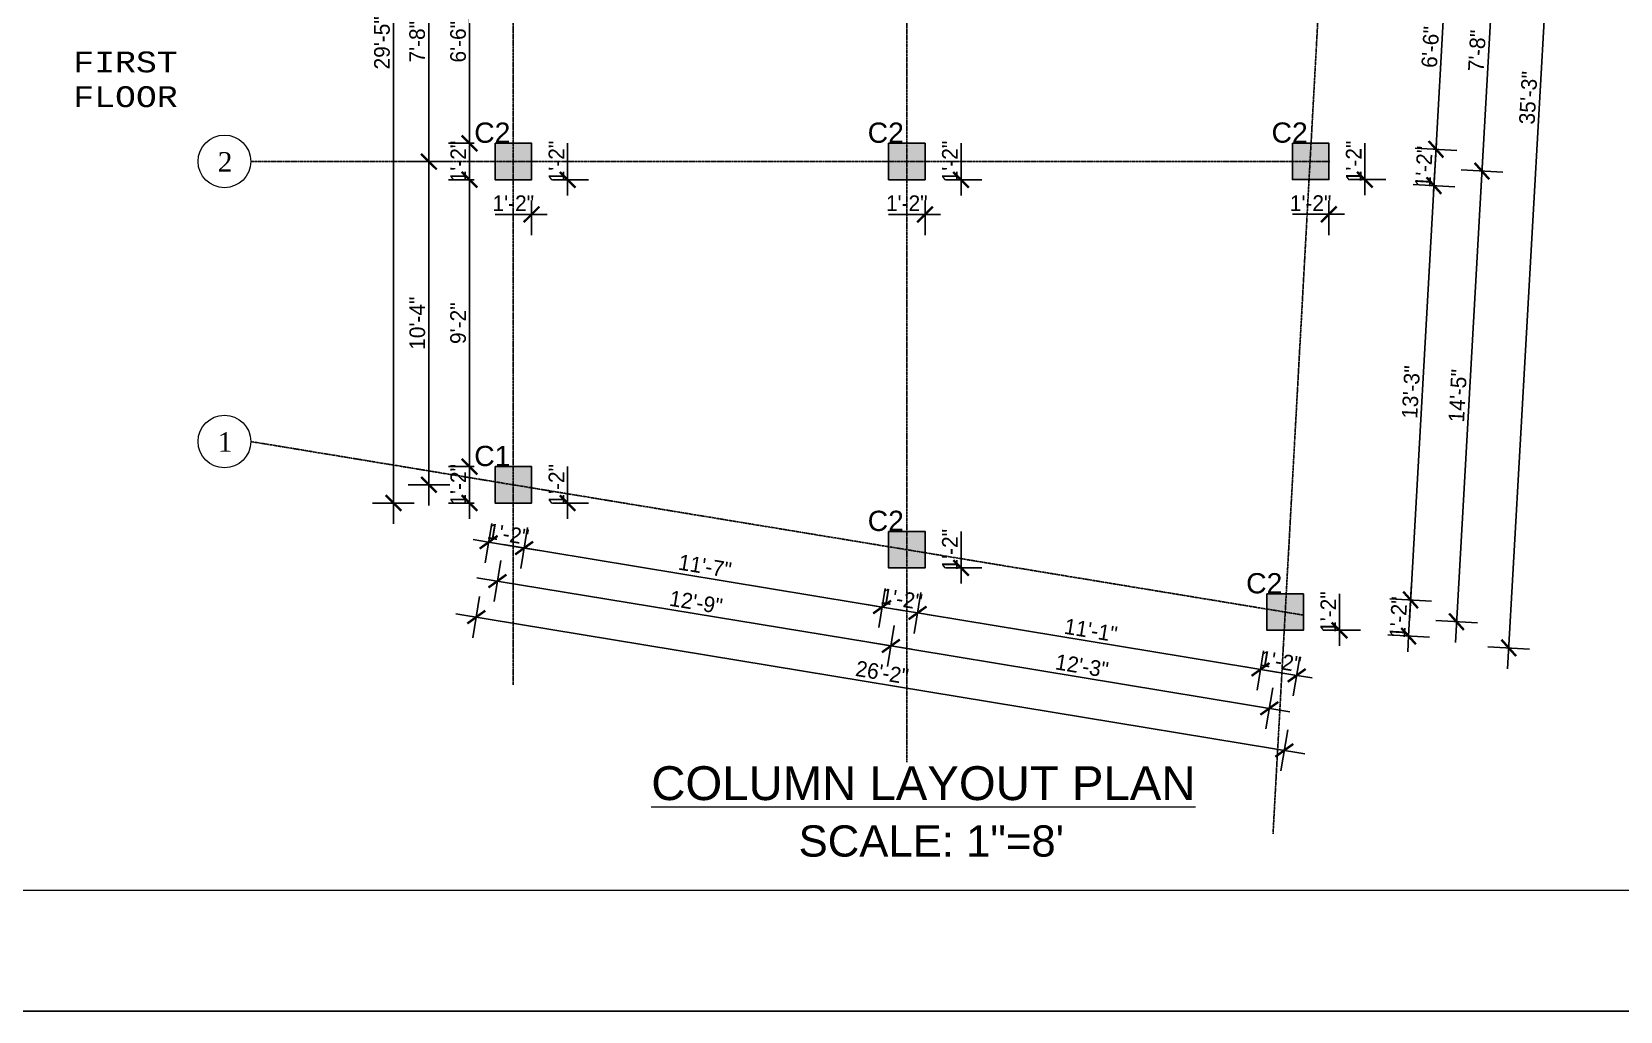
# Model space of a CAD drawing. Header units: inches. Extents: x -412 to 2766, y -9590 to -2111.
# Drawn here: x 469 to 1079, y -6958 to -6582 of the extents above; entities that cross this region are included whole.
import ezdxf

# ---------------------------------------------------------------- set-up
doc = ezdxf.new("R2010")
doc.units = ezdxf.units.IN
doc.header["$LTSCALE"] = 0.5
doc.header["$MEASUREMENT"] = 0
doc.header["$PDMODE"] = 66
doc.linetypes.add('PHANTOM2', pattern=[1.25, 0.625, -0.125, 0.125, -0.125, 0.125, -0.125])
for name, color, linetype, lineweight in [('15 TEXT', 7, 'Continuous', 15), ('COLUMN', 8, 'Continuous', 50), ('DOOR & WIN', 1, 'Continuous', 25), ('ELE1', 3, 'Continuous', 9), ('Profile ele', 4, 'Continuous', 25), ('TEXT', 220, 'Continuous', 9), ('window', 6, 'Continuous', 13)]:
    doc.layers.add(name, color=color, linetype=linetype, lineweight=lineweight)
doc.layers.add('OUTLINE', color=116, linetype='Continuous')
doc.styles.add('ARCHITECTURE', font='stylu.ttf')
doc.styles.add('arial', font='arial.ttf')
doc.styles.add('CUNEW', font='cour.ttf')
doc.styles.get("Standard").update_dxf_attribs({"font": 'arial.ttf'})
doc.dimstyles.new('8 SCALE', dxfattribs={"dimscale": 0, "dimtxt": 6, "dimasz": 6, "dimexe": 8, "dimexo": 8, "dimgap": 1.25, "dimtad": 1, "dimdec": 0, "dimzin": 3, "dimdsep": 46, "dimlunit": 4, "dimtxsty": 'ARCHITECTURE', "dimblk": 'ARCHTICK', "dimcen": 8, "dimdle": 8, "dimclrd": 5, "dimclre": 5, "dimclrt": 7, "dimadec": 0, "dimazin": 0, "dimtfac": 0.75, "dimtdec": 0, "dimtix": 1, "dimtmove": 2, "dimatfit": 3, "dimldrblk": 'ARCHTICK', "dimfxl": 8, "dimfxlon": 1, "dimtolj": 1, "dimtzin": 0, "dimlwd": -1, "dimlwe": -1, "dimarcsym": 0})

# ---------------------------------------------------------------- blocks, each defined once
blk = doc.blocks.new('52')
at = {"layer": '15 TEXT', "insert": (-16228.46, -17032.78, 0), "char_height": 8, "width": 201.2125, "attachment_point": 3, "style": 'CUNEW'}
blk.add_mtext('FIRST\\PFLOOR', dxfattribs=at)
blk = doc.blocks.new('_ArchTick')
at = {"color": 0, "linetype": 'ByBlock', "const_width": 0.15}
blk.add_lwpolyline([(-0.5, -0.5), (0.5, 0.5)], dxfattribs=at)
blk = doc.blocks.new('*D1134')
at = {"layer": 'Defpoints', "color": 0, "transparency": 16777216}
for p in [(-14449.82, -11230.22), (-14452.67, -11247.5), (-14312.82, -11255.13)]:
    blk.add_point(p, dxfattribs=at)
at = {"layer": 'Profile ele', "color": 5, "transparency": 16777216}
for p, q in [((-14451.36, -11239.6), (-14453.97, -11255.39)), ((-14307.4, -11271.46), (-14460.56, -11246.19)), ((-14314.12, -11263.02), (-14316.6, -11278.05))]:
    blk.add_line(p, q, dxfattribs=at)
at = {"layer": 'Profile ele', "color": 5, "transparency": 16777216, "xscale": 6, "yscale": 6, "zscale": 6}
for p, rotation in [((-14452.67, -11247.5), 170.6334039608591), ((-14315.29, -11270.16), 350.6334039608591)]:
    blk.add_blockref('_ArchTick', p, dxfattribs=dict(at, rotation=rotation))
at = {"layer": 'Profile ele', "color": 7, "transparency": 16777216, "insert": (-14383.25, -11254.42), "char_height": 6, "attachment_point": 5, "rotation": 350.6334, "style": 'ARCHITECTURE'}
blk.add_mtext('\\A1;11\'-7"', dxfattribs=at)
blk = doc.blocks.new('*D1135')
at = {"layer": 'Defpoints', "color": 0, "transparency": 16777216}
for p in [(-14463.82, -11230.22), (-14449.82, -11230.22), (-14466.29, -11245.25)]:
    blk.add_point(p, dxfattribs=at)
at = {"layer": 'Profile ele', "color": 5, "transparency": 16777216}
for p, q in [((-14465.12, -11238.12), (-14467.6, -11253.14)), ((-14451.36, -11239.6), (-14453.97, -11255.39)), ((-14466.29, -11245.25), (-14472.21, -11244.27)), ((-14452.67, -11247.5), (-14466.29, -11245.25)), ((-14452.67, -11247.5), (-14446.75, -11248.47))]:
    blk.add_line(p, q, dxfattribs=at)
at = {"layer": 'Profile ele', "color": 5, "transparency": 16777216, "xscale": 6, "yscale": 6, "zscale": 6}
for p, rotation in [((-14466.29, -11245.25), 350.6334039608591), ((-14452.67, -11247.5), 170.6334039608591)]:
    blk.add_blockref('_ArchTick', p, dxfattribs=dict(at, rotation=rotation))
at = {"layer": 'Profile ele', "color": 7, "transparency": 16777216, "insert": (-14458.78, -11242.12), "char_height": 6, "attachment_point": 5, "rotation": 350.6334, "style": 'ARCHITECTURE'}
blk.add_mtext('\\A1;1\'-2"', dxfattribs=at)
blk = doc.blocks.new('*D1136')
at = {"layer": 'Defpoints', "color": 0, "transparency": 16777216}
for p in [(-14312.82, -11255.13), (-14298.82, -11255.13), (-14301.67, -11272.4)]:
    blk.add_point(p, dxfattribs=at)
at = {"layer": 'Profile ele', "color": 5, "transparency": 16777216}
for p, q in [((-14314.12, -11263.02), (-14316.6, -11278.05)), ((-14300.36, -11264.51), (-14302.97, -11280.3)), ((-14315.29, -11270.16), (-14321.21, -11269.18)), ((-14315.29, -11270.16), (-14301.67, -11272.4)), ((-14301.67, -11272.4), (-14295.75, -11273.38))]:
    blk.add_line(p, q, dxfattribs=at)
at = {"layer": 'Profile ele', "color": 5, "transparency": 16777216, "xscale": 6, "yscale": 6, "zscale": 6}
for p, rotation in [((-14315.29, -11270.16), 350.6334039608591), ((-14301.67, -11272.4), 170.6334039608591)]:
    blk.add_blockref('_ArchTick', p, dxfattribs=dict(at, rotation=rotation))
at = {"layer": 'Profile ele', "color": 7, "transparency": 16777216, "insert": (-14307.78, -11267.03), "char_height": 6, "attachment_point": 5, "rotation": 350.6334, "style": 'ARCHITECTURE'}
blk.add_mtext('\\A1;1\'-2"', dxfattribs=at)
blk = doc.blocks.new('*D1137')
at = {"layer": 'Defpoints', "color": 0, "transparency": 16777216}
for p in [(-14298.82, -11255.13), (-14167.57, -11279.09), (-14170.05, -11294.11)]:
    blk.add_point(p, dxfattribs=at)
at = {"layer": 'Profile ele', "color": 5, "transparency": 16777216}
for p, q in [((-14300.36, -11264.51), (-14302.97, -11280.3)), ((-14309.56, -11271.1), (-14162.16, -11295.42)), ((-14168.87, -11286.98), (-14171.35, -11302.01))]:
    blk.add_line(p, q, dxfattribs=at)
at = {"layer": 'Profile ele', "color": 5, "transparency": 16777216, "xscale": 6, "yscale": 6, "zscale": 6}
for p, rotation in [((-14301.67, -11272.4), 170.6334039608591), ((-14170.05, -11294.11), 350.6334039608591)]:
    blk.add_blockref('_ArchTick', p, dxfattribs=dict(at, rotation=rotation))
at = {"layer": 'Profile ele', "color": 7, "transparency": 16777216, "insert": (-14235.16, -11279.04), "char_height": 6, "attachment_point": 5, "rotation": 350.6334, "style": 'ARCHITECTURE'}
blk.add_mtext('\\A1;11\'-1"', dxfattribs=at)
blk = doc.blocks.new('*D1161')
at = {"layer": 'Defpoints', "color": 0, "transparency": 16777216}
for p in [(-14167.57, -11279.09), (-14153.7, -11281.38), (-14156.18, -11296.4)]:
    blk.add_point(p, dxfattribs=at)
at = {"layer": 'Profile ele', "color": 5, "transparency": 16777216}
for p, q in [((-14168.87, -11286.98), (-14171.35, -11302.01)), ((-14155, -11289.27), (-14157.48, -11304.3)), ((-14170.05, -11294.11), (-14175.97, -11293.14)), ((-14170.05, -11294.11), (-14156.18, -11296.4)), ((-14156.18, -11296.4), (-14150.26, -11297.38))]:
    blk.add_line(p, q, dxfattribs=at)
at = {"layer": 'Profile ele', "color": 5, "transparency": 16777216, "xscale": 6, "yscale": 6, "zscale": 6}
for p, rotation in [((-14170.05, -11294.11), 350.6334039608591), ((-14156.18, -11296.4), 170.6334039608591)]:
    blk.add_blockref('_ArchTick', p, dxfattribs=dict(at, rotation=rotation))
at = {"layer": 'Profile ele', "color": 7, "transparency": 16777216, "insert": (-14162.41, -11291.01), "char_height": 6, "attachment_point": 5, "rotation": 350.6334, "style": 'ARCHITECTURE'}
blk.add_mtext('\\A1;1\'-2"', dxfattribs=at)
blk = doc.blocks.new('*D1138')
at = {"layer": 'Defpoints', "color": 0, "transparency": 16777216}
for p in [(-14456.82, -11223.22), (-14305.82, -11248.13), (-14311.91, -11285.08)]:
    blk.add_point(p, dxfattribs=at)
at = {"layer": 'Profile ele', "color": 5, "transparency": 16777216}
for p, q in [((-14461.61, -11252.28), (-14464.21, -11268.06)), ((-14470.8, -11258.87), (-14304.02, -11286.38)), ((-14310.61, -11277.18), (-14313.21, -11292.97))]:
    blk.add_line(p, q, dxfattribs=at)
at = {"layer": 'Profile ele', "color": 5, "transparency": 16777216, "xscale": 6, "yscale": 6, "zscale": 6}
for p, rotation in [((-14462.91, -11260.17), 170.6334039608233), ((-14311.91, -11285.08), 350.6334039608233)]:
    blk.add_blockref('_ArchTick', p, dxfattribs=dict(at, rotation=rotation))
at = {"layer": 'Profile ele', "color": 7, "transparency": 16777216, "insert": (-14386.7, -11268.33), "char_height": 6, "attachment_point": 5, "rotation": 350.6334, "style": 'ARCHITECTURE'}
blk.add_mtext('\\A1;12\'-9"', dxfattribs=at)
blk = doc.blocks.new('*D1139')
at = {"layer": 'Defpoints', "color": 0, "transparency": 16777216}
for p in [(-14305.82, -11248.13), (-14160.57, -11272.09), (-14166.67, -11309.04)]:
    blk.add_point(p, dxfattribs=at)
at = {"layer": 'Profile ele', "color": 5, "transparency": 16777216}
for p, q in [((-14310.61, -11277.19), (-14313.21, -11292.97)), ((-14319.8, -11283.78), (-14158.77, -11310.34)), ((-14165.36, -11301.14), (-14167.97, -11316.93))]:
    blk.add_line(p, q, dxfattribs=at)
at = {"layer": 'Profile ele', "color": 5, "transparency": 16777216, "xscale": 6, "yscale": 6, "zscale": 6}
for p, rotation in [((-14311.91, -11285.08), 170.6334039608591), ((-14166.67, -11309.04), 350.6334039608591)]:
    blk.add_blockref('_ArchTick', p, dxfattribs=dict(at, rotation=rotation))
at = {"layer": 'Profile ele', "color": 7, "transparency": 16777216, "insert": (-14238.58, -11292.76), "char_height": 6, "attachment_point": 5, "rotation": 350.6334, "style": 'ARCHITECTURE'}
blk.add_mtext('\\A1;12\'-3"', dxfattribs=at)
blk = doc.blocks.new('*D1162')
at = {"layer": 'Defpoints', "color": 0, "transparency": 16777216}
for p in [(-14463.82, -11230.22), (-14471.04, -11274.01), (-14153.7, -11281.38)]:
    blk.add_point(p, dxfattribs=at)
at = {"layer": 'Profile ele', "color": 5, "transparency": 16777216}
for p, q in [((-14469.74, -11266.12), (-14472.34, -11281.91)), ((-14153.03, -11326.47), (-14478.93, -11272.71)), ((-14159.62, -11317.27), (-14162.23, -11333.06))]:
    blk.add_line(p, q, dxfattribs=at)
at = {"layer": 'Profile ele', "color": 5, "transparency": 16777216, "xscale": 6, "yscale": 6, "zscale": 6}
for p, rotation in [((-14471.04, -11274.01), 170.6334039608233), ((-14160.92, -11325.17), 350.6334039608233)]:
    blk.add_blockref('_ArchTick', p, dxfattribs=dict(at, rotation=rotation))
at = {"layer": 'Profile ele', "color": 7, "transparency": 16777216, "insert": (-14315.27, -11295.29), "char_height": 6, "attachment_point": 5, "rotation": 350.6334, "style": 'ARCHITECTURE'}
blk.add_mtext('\\A1;26\'-2"', dxfattribs=at)
blk = doc.blocks.new('*D1140')
at = {"layer": 'Defpoints', "color": 0, "transparency": 16777216}
for p in [(-14473.64, -11106.09), (-14463.82, -11106.09), (-14463.82, -11216.22)]:
    blk.add_point(p, dxfattribs=at)
at = {"layer": 'Profile ele', "color": 5, "transparency": 16777216}
for p, q in [((-14473.64, -11224.22), (-14473.64, -11098.09)), ((-14471.82, -11106.09), (-14481.64, -11106.09)), ((-14471.82, -11216.22), (-14481.64, -11216.22))]:
    blk.add_line(p, q, dxfattribs=at)
at = {"layer": 'Profile ele', "color": 5, "transparency": 16777216, "xscale": 6, "yscale": 6, "zscale": 6}
for p, rotation in [((-14473.64, -11106.09), 90), ((-14473.64, -11216.22), 270)]:
    blk.add_blockref('_ArchTick', p, dxfattribs=dict(at, rotation=rotation))
at = {"layer": 'Profile ele', "color": 7, "transparency": 16777216, "insert": (-14477.99, -11161.16), "char_height": 6, "attachment_point": 5, "rotation": 90, "style": 'ARCHITECTURE'}
blk.add_mtext('\\A1;9\'-2"', dxfattribs=at)
blk = doc.blocks.new('*D1141')
at = {"layer": 'Defpoints', "color": 0, "transparency": 16777216}
for p in [(-14473.64, -11092.09), (-14463.82, -11092.09), (-14463.82, -11106.09)]:
    blk.add_point(p, dxfattribs=at)
at = {"layer": 'Profile ele', "color": 5, "transparency": 16777216}
for p, q in [((-14473.64, -11092.09), (-14473.64, -11086.09)), ((-14471.82, -11092.09), (-14481.64, -11092.09)), ((-14473.64, -11106.09), (-14473.64, -11092.09)), ((-14471.82, -11106.09), (-14481.64, -11106.09)), ((-14473.64, -11106.09), (-14473.64, -11112.09))]:
    blk.add_line(p, q, dxfattribs=at)
at = {"layer": 'Profile ele', "color": 5, "transparency": 16777216, "xscale": 6, "yscale": 6, "zscale": 6}
for p, rotation in [((-14473.64, -11092.09), 270), ((-14473.64, -11106.09), 90)]:
    blk.add_blockref('_ArchTick', p, dxfattribs=dict(at, rotation=rotation))
at = {"layer": 'Profile ele', "color": 7, "transparency": 16777216, "insert": (-14477.95, -11099.09), "char_height": 6, "attachment_point": 5, "rotation": 90, "style": 'ARCHITECTURE'}
blk.add_mtext('\\A1;1\'-2"', dxfattribs=at)
blk = doc.blocks.new('*D1142')
at = {"layer": 'Defpoints', "color": 0, "transparency": 16777216}
for p in [(-14473.64, -11014.09), (-14463.82, -11014.09), (-14463.82, -11092.09)]:
    blk.add_point(p, dxfattribs=at)
at = {"layer": 'Profile ele', "color": 5, "transparency": 16777216}
for p, q in [((-14473.64, -11100.09), (-14473.64, -11006.09)), ((-14471.82, -11014.09), (-14481.64, -11014.09)), ((-14471.82, -11092.09), (-14481.64, -11092.09))]:
    blk.add_line(p, q, dxfattribs=at)
at = {"layer": 'Profile ele', "color": 5, "transparency": 16777216, "xscale": 6, "yscale": 6, "zscale": 6}
for p, rotation in [((-14473.64, -11014.09), 90), ((-14473.64, -11092.09), 270)]:
    blk.add_blockref('_ArchTick', p, dxfattribs=dict(at, rotation=rotation))
at = {"layer": 'Profile ele', "color": 7, "transparency": 16777216, "insert": (-14478, -11053.09), "char_height": 6, "attachment_point": 5, "rotation": 90, "style": 'ARCHITECTURE'}
blk.add_mtext('\\A1;6\'-6"', dxfattribs=at)
blk = doc.blocks.new('*D1146')
at = {"layer": 'Defpoints', "color": 0, "transparency": 16777216}
for p in [(-14489.24, -11099.09), (-14456.82, -11099.09), (-14456.82, -11223.22)]:
    blk.add_point(p, dxfattribs=at)
at = {"layer": 'Profile ele', "color": 5, "transparency": 16777216}
for p, q in [((-14489.24, -11231.22), (-14489.24, -11091.09)), ((-14481.24, -11099.09), (-14497.24, -11099.09)), ((-14481.24, -11223.22), (-14497.24, -11223.22))]:
    blk.add_line(p, q, dxfattribs=at)
at = {"layer": 'Profile ele', "color": 5, "transparency": 16777216, "xscale": 6, "yscale": 6, "zscale": 6}
for p, rotation in [((-14489.24, -11099.09), 90), ((-14489.24, -11223.22), 270)]:
    blk.add_blockref('_ArchTick', p, dxfattribs=dict(at, rotation=rotation))
at = {"layer": 'Profile ele', "color": 7, "transparency": 16777216, "insert": (-14493.65, -11161.16), "char_height": 6, "attachment_point": 5, "rotation": 90, "style": 'ARCHITECTURE'}
blk.add_mtext('\\A1;10\'-4"', dxfattribs=at)
blk = doc.blocks.new('*D1147')
at = {"layer": 'Defpoints', "color": 0, "transparency": 16777216}
for p in [(-14489.24, -11007.09), (-14456.82, -11007.09), (-14456.82, -11099.09)]:
    blk.add_point(p, dxfattribs=at)
at = {"layer": 'Profile ele', "color": 5, "transparency": 16777216}
for p, q in [((-14489.24, -11107.09), (-14489.24, -10999.09)), ((-14481.24, -11007.09), (-14497.24, -11007.09)), ((-14481.24, -11099.09), (-14497.24, -11099.09))]:
    blk.add_line(p, q, dxfattribs=at)
at = {"layer": 'Profile ele', "color": 5, "transparency": 16777216, "xscale": 6, "yscale": 6, "zscale": 6}
for p, rotation in [((-14489.24, -11007.09), 90), ((-14489.24, -11099.09), 270)]:
    blk.add_blockref('_ArchTick', p, dxfattribs=dict(at, rotation=rotation))
at = {"layer": 'Profile ele', "color": 7, "transparency": 16777216, "insert": (-14493.71, -11053.09), "char_height": 6, "attachment_point": 5, "rotation": 90, "style": 'ARCHITECTURE'}
blk.add_mtext('\\A1;7\'-8"', dxfattribs=at)
blk = doc.blocks.new('*D1149')
at = {"layer": 'Defpoints', "color": 0, "transparency": 16777216}
for p in [(-14502.83, -10876.81), (-14463.82, -10876.81), (-14463.82, -11230.22)]:
    blk.add_point(p, dxfattribs=at)
at = {"layer": 'Profile ele', "color": 5, "transparency": 16777216}
for p, q in [((-14502.83, -11238.22), (-14502.83, -10868.81)), ((-14494.83, -10876.81), (-14510.83, -10876.81)), ((-14494.83, -11230.22), (-14510.83, -11230.22))]:
    blk.add_line(p, q, dxfattribs=at)
at = {"layer": 'Profile ele', "color": 5, "transparency": 16777216, "xscale": 6, "yscale": 6, "zscale": 6}
for p, rotation in [((-14502.83, -10876.81), 90), ((-14502.83, -11230.22), 270)]:
    blk.add_blockref('_ArchTick', p, dxfattribs=dict(at, rotation=rotation))
at = {"layer": 'Profile ele', "color": 7, "transparency": 16777216, "insert": (-14507.21, -11053.52), "char_height": 6, "attachment_point": 5, "rotation": 90, "style": 'ARCHITECTURE'}
blk.add_mtext('\\A1;29\'-5"', dxfattribs=at)
blk = doc.blocks.new('*D1153')
at = {"layer": 'Defpoints', "color": 0, "transparency": 16777216}
for p in [(-14138.64, -11014.09), (-14143.76, -11092.05), (-14102.7, -11094.37)]:
    blk.add_point(p, dxfattribs=at)
at = {"layer": 'Profile ele', "color": 5, "transparency": 16777216}
for p, q in [((-14097.85, -11008.38), (-14103.15, -11102.36)), ((-14106.29, -11015.92), (-14090.32, -11016.82)), ((-14110.69, -11093.92), (-14094.71, -11094.82))]:
    blk.add_line(p, q, dxfattribs=at)
at = {"layer": 'Profile ele', "color": 5, "transparency": 16777216, "xscale": 6, "yscale": 6, "zscale": 6}
for p, rotation in [((-14098.3, -11016.37), 86.7745133990506), ((-14102.7, -11094.37), 266.7745133990506)]:
    blk.add_blockref('_ArchTick', p, dxfattribs=dict(at, rotation=rotation))
at = {"layer": 'Profile ele', "color": 7, "transparency": 16777216, "insert": (-14104.86, -11055.12), "char_height": 6, "attachment_point": 5, "rotation": 86.77451, "style": 'ARCHITECTURE'}
blk.add_mtext('\\A1;6\'-6"', dxfattribs=at)
blk = doc.blocks.new('*D1154')
at = {"layer": 'Defpoints', "color": 0, "transparency": 16777216}
for p in [(-14143.76, -11092.05), (-14143.82, -11106.05), (-14103.49, -11108.33)]:
    blk.add_point(p, dxfattribs=at)
at = {"layer": 'Profile ele', "color": 5, "transparency": 16777216}
for p, q in [((-14102.7, -11094.37), (-14102.36, -11088.38)), ((-14110.69, -11093.92), (-14094.71, -11094.82)), ((-14102.7, -11094.37), (-14103.49, -11108.33)), ((-14111.47, -11107.88), (-14095.5, -11108.78)), ((-14103.49, -11108.33), (-14103.82, -11114.32))]:
    blk.add_line(p, q, dxfattribs=at)
at = {"layer": 'Profile ele', "color": 5, "transparency": 16777216, "xscale": 6, "yscale": 6, "zscale": 6}
for p, rotation in [((-14102.7, -11094.37), 266.7745133990506), ((-14103.49, -11108.33), 86.7745133990506)]:
    blk.add_blockref('_ArchTick', p, dxfattribs=dict(at, rotation=rotation))
at = {"layer": 'Profile ele', "color": 7, "transparency": 16777216, "insert": (-14107.39, -11101.11), "char_height": 6, "attachment_point": 5, "rotation": 86.77451, "style": 'ARCHITECTURE'}
blk.add_mtext('\\A1;1\'-2"', dxfattribs=at)
blk = doc.blocks.new('*D1155')
at = {"layer": 'Defpoints', "color": 0, "transparency": 16777216}
for p in [(-14143.82, -11106.05), (-14153.62, -11265.09), (-14112.45, -11267.41)]:
    blk.add_point(p, dxfattribs=at)
at = {"layer": 'Profile ele', "color": 5, "transparency": 16777216}
for p, q in [((-14103.04, -11100.34), (-14112.9, -11275.4)), ((-14111.47, -11107.88), (-14095.5, -11108.78)), ((-14120.44, -11266.96), (-14104.46, -11267.86))]:
    blk.add_line(p, q, dxfattribs=at)
at = {"layer": 'Profile ele', "color": 5, "transparency": 16777216, "xscale": 6, "yscale": 6, "zscale": 6}
for p, rotation in [((-14103.49, -11108.33), 86.7745133990506), ((-14112.45, -11267.41), 266.7745133990506)]:
    blk.add_blockref('_ArchTick', p, dxfattribs=dict(at, rotation=rotation))
at = {"layer": 'Profile ele', "color": 7, "transparency": 16777216, "insert": (-14112.32, -11187.62), "char_height": 6, "attachment_point": 5, "rotation": 86.77451, "style": 'ARCHITECTURE'}
blk.add_mtext('\\A1;13\'-3"', dxfattribs=at)
blk = doc.blocks.new('*D1156')
at = {"layer": 'Defpoints', "color": 0, "transparency": 16777216}
for p in [(-14153.62, -11265.09), (-14153.57, -11279.04), (-14113.23, -11281.31)]:
    blk.add_point(p, dxfattribs=at)
at = {"layer": 'Profile ele', "color": 5, "transparency": 16777216}
for p, q in [((-14112.45, -11267.41), (-14112.11, -11261.42)), ((-14120.44, -11266.96), (-14104.46, -11267.86)), ((-14112.45, -11267.41), (-14113.23, -11281.31)), ((-14121.22, -11280.86), (-14105.25, -11281.76)), ((-14113.23, -11281.31), (-14113.57, -11287.3))]:
    blk.add_line(p, q, dxfattribs=at)
at = {"layer": 'Profile ele', "color": 5, "transparency": 16777216, "xscale": 6, "yscale": 6, "zscale": 6}
for p, rotation in [((-14112.45, -11267.41), 266.7745133990506), ((-14113.23, -11281.31), 86.7745133990506)]:
    blk.add_blockref('_ArchTick', p, dxfattribs=dict(at, rotation=rotation))
at = {"layer": 'Profile ele', "color": 7, "transparency": 16777216, "insert": (-14117.14, -11274.12), "char_height": 6, "attachment_point": 5, "rotation": 86.77451, "style": 'ARCHITECTURE'}
blk.add_mtext('\\A1;1\'-2"', dxfattribs=at)
blk = doc.blocks.new('*D1157')
at = {"layer": 'Defpoints', "color": 0, "transparency": 16777216}
for p in [(-14150.82, -11099.05), (-14085.08, -11102.76), (-14160.57, -11272.09)]:
    blk.add_point(p, dxfattribs=at)
at = {"layer": 'Profile ele', "color": 5, "transparency": 16777216}
for p, q in [((-14095.28, -11283.78), (-14084.63, -11094.77)), ((-14093.07, -11102.31), (-14077.09, -11103.21)), ((-14102.82, -11275.34), (-14086.84, -11276.24))]:
    blk.add_line(p, q, dxfattribs=at)
at = {"layer": 'Profile ele', "color": 5, "transparency": 16777216, "xscale": 6, "yscale": 6, "zscale": 6}
for p, rotation in [((-14085.08, -11102.76), 86.77450968717929), ((-14094.83, -11275.79), 266.7745096871793)]:
    blk.add_blockref('_ArchTick', p, dxfattribs=dict(at, rotation=rotation))
at = {"layer": 'Profile ele', "color": 7, "transparency": 16777216, "insert": (-14094.33, -11189.03), "char_height": 6, "attachment_point": 5, "rotation": 86.77451, "style": 'ARCHITECTURE'}
blk.add_mtext('\\A1;14\'-5"', dxfattribs=at)
blk = doc.blocks.new('*D1158')
at = {"layer": 'Defpoints', "color": 0, "transparency": 16777216}
for p in [(-14145.64, -11007.09), (-14079.89, -11010.8), (-14150.82, -11099.05)]:
    blk.add_point(p, dxfattribs=at)
at = {"layer": 'Profile ele', "color": 5, "transparency": 16777216}
for p, q in [((-14085.53, -11110.75), (-14079.44, -11002.81)), ((-14087.88, -11010.35), (-14071.91, -11011.25)), ((-14093.06, -11102.31), (-14077.09, -11103.21))]:
    blk.add_line(p, q, dxfattribs=at)
at = {"layer": 'Profile ele', "color": 5, "transparency": 16777216, "xscale": 6, "yscale": 6, "zscale": 6}
for p, rotation in [((-14079.89, -11010.8), 86.7745133990506), ((-14085.08, -11102.76), 266.7745133990506)]:
    blk.add_blockref('_ArchTick', p, dxfattribs=dict(at, rotation=rotation))
at = {"layer": 'Profile ele', "color": 7, "transparency": 16777216, "insert": (-14086.94, -11056.53), "char_height": 6, "attachment_point": 5, "rotation": 86.77451, "style": 'ARCHITECTURE'}
blk.add_mtext('\\A1;7\'-8"', dxfattribs=at)
blk = doc.blocks.new('*D1160')
at = {"layer": 'Defpoints', "color": 0, "transparency": 16777216}
for p in [(-14129.92, -10859.45), (-14051, -10863.9), (-14153.7, -11281.38)]:
    blk.add_point(p, dxfattribs=at)
at = {"layer": 'Profile ele', "color": 5, "transparency": 16777216}
for p, q in [((-14075.23, -11293.81), (-14050.55, -10855.91)), ((-14058.99, -10863.45), (-14043.01, -10864.35)), ((-14082.76, -11285.38), (-14066.79, -11286.28))]:
    blk.add_line(p, q, dxfattribs=at)
at = {"layer": 'Profile ele', "color": 5, "transparency": 16777216, "xscale": 6, "yscale": 6, "zscale": 6}
for p, rotation in [((-14051, -10863.9), 86.77451339904515), ((-14074.78, -11285.83), 266.7745133990452)]:
    blk.add_blockref('_ArchTick', p, dxfattribs=dict(at, rotation=rotation))
at = {"layer": 'Profile ele', "color": 7, "transparency": 16777216, "insert": (-14067.26, -11074.62), "char_height": 6, "attachment_point": 5, "rotation": 86.77451, "style": 'ARCHITECTURE'}
blk.add_mtext('\\A1;35\'-3"', dxfattribs=at)
blk = doc.blocks.new('*D1163')
at = {"layer": 'Defpoints', "color": 0, "transparency": 16777216}
for p in [(-14463.82, -11216.22), (-14473.64, -11230.22), (-14463.82, -11230.22)]:
    blk.add_point(p, dxfattribs=at)
at = {"layer": 'Profile ele', "color": 5, "transparency": 16777216}
for p, q in [((-14473.64, -11216.22), (-14473.64, -11210.22)), ((-14471.82, -11216.22), (-14481.64, -11216.22)), ((-14473.64, -11216.22), (-14473.64, -11230.22)), ((-14471.82, -11230.22), (-14481.64, -11230.22)), ((-14473.64, -11230.22), (-14473.64, -11236.22))]:
    blk.add_line(p, q, dxfattribs=at)
at = {"layer": 'Profile ele', "color": 5, "transparency": 16777216, "xscale": 6, "yscale": 6, "zscale": 6}
for p, rotation in [((-14473.64, -11216.22), 270), ((-14473.64, -11230.22), 90)]:
    blk.add_blockref('_ArchTick', p, dxfattribs=dict(at, rotation=rotation))
at = {"layer": 'Profile ele', "color": 7, "transparency": 16777216, "insert": (-14477.95, -11223.22), "char_height": 6, "attachment_point": 5, "rotation": 90, "style": 'ARCHITECTURE'}
blk.add_mtext('\\A1;1\'-2"', dxfattribs=at)
blk = doc.blocks.new('59')
at = {"layer": 'COLUMN'}
h = blk.add_hatch(color=256, dxfattribs=at)
h.dxf.hatch_style = 1
h.paths.add_polyline_path([(-14449.82, -11106.09), (-14449.82, -11092.09), (-14463.82, -11092.09), (-14463.82, -11106.09)])
h = blk.add_hatch(color=256, dxfattribs=at)
h.dxf.hatch_style = 1
h.paths.add_polyline_path([(-14298.82, -11106.09), (-14298.82, -11092.09), (-14312.82, -11092.09), (-14312.82, -11106.09)])
h = blk.add_hatch(color=256, dxfattribs=at)
h.dxf.hatch_style = 1
h.paths.add_polyline_path([(-14143.82, -11106.05), (-14143.82, -11092.05), (-14157.82, -11092.05), (-14157.82, -11106.05)])
h = blk.add_hatch(color=256, dxfattribs=at)
h.dxf.hatch_style = 1
h.paths.add_polyline_path([(-14449.82, -11230.22), (-14449.82, -11216.22), (-14463.82, -11216.22), (-14463.82, -11230.22)])
h = blk.add_hatch(color=256, dxfattribs=at)
h.dxf.hatch_style = 1
h.paths.add_polyline_path([(-14298.82, -11255.13), (-14298.82, -11241.13), (-14312.82, -11241.13), (-14312.82, -11255.13)])
h = blk.add_hatch(color=256, dxfattribs=at)
h.dxf.hatch_style = 1
h.paths.add_polyline_path([(-14153.57, -11279.09), (-14153.57, -11265.09), (-14167.57, -11265.09), (-14167.57, -11279.09)])
at = {"layer": 'DOOR & WIN', "color": 6, "linetype": 'PHANTOM2'}
for p, q in [((-14305.83, -11329.66), (-14305.83, -10800.6)), ((-14165.26, -11357.25), (-14134.57, -10799.83)), ((-14456.83, -11300.02), (-14456.83, -10808.45)), ((-14143.43, -11099.05), (-14557.6, -11099.05)), ((-14153.25, -11273.3), (-14557.6, -11206.6))]:
    blk.add_line(p, q, dxfattribs=at)
at = {"layer": 'OUTLINE', "color": 5}
for p, q in [((-14435.98, -11106.09), (-14435.98, -11092.09)), ((-14284.98, -11106.09), (-14284.98, -11092.09)), ((-14129.98, -11106.05), (-14129.98, -11092.05)), ((-14441.82, -11106.09), (-14427.98, -11106.09)), ((-14435.98, -11106.09), (-14435.98, -11112.09)), ((-14290.82, -11106.09), (-14276.98, -11106.09)), ((-14284.98, -11106.09), (-14284.98, -11112.09)), ((-14135.82, -11106.05), (-14121.98, -11106.05)), ((-14129.98, -11106.05), (-14129.98, -11112.05)), ((-14463.82, -11119.4), (-14449.82, -11119.4)), ((-14449.82, -11114.09), (-14449.82, -11127.4)), ((-14449.82, -11119.4), (-14443.82, -11119.4)), ((-14312.82, -11119.4), (-14298.82, -11119.4)), ((-14298.82, -11114.09), (-14298.82, -11127.4)), ((-14298.82, -11119.4), (-14292.82, -11119.4)), ((-14157.82, -11119.36), (-14143.82, -11119.36)), ((-14143.82, -11114.05), (-14143.82, -11127.36)), ((-14143.82, -11119.36), (-14137.82, -11119.36)), ((-14435.98, -11230.22), (-14435.98, -11216.22)), ((-14441.82, -11230.22), (-14427.98, -11230.22)), ((-14435.98, -11230.22), (-14435.98, -11236.22)), ((-14284.98, -11255.13), (-14284.98, -11241.13)), ((-14290.82, -11255.13), (-14276.98, -11255.13)), ((-14284.98, -11255.13), (-14284.98, -11261.13)), ((-14139.73, -11279.09), (-14139.73, -11265.09)), ((-14145.57, -11279.09), (-14131.73, -11279.09)), ((-14139.73, -11279.09), (-14139.73, -11285.09))]:
    blk.add_line(p, q, dxfattribs=at)
at = {"layer": 'OUTLINE'}
for points in [[(-14463.82, -11092.09), (-14449.82, -11092.09), (-14449.82, -11106.09), (-14463.82, -11106.09)], [(-14312.82, -11092.09), (-14298.82, -11092.09), (-14298.82, -11106.09), (-14312.82, -11106.09)], [(-14157.82, -11092.05), (-14143.82, -11092.05), (-14143.82, -11106.05), (-14157.82, -11106.05)], [(-14463.82, -11216.22), (-14449.82, -11216.22), (-14449.82, -11230.22), (-14463.82, -11230.22)], [(-14312.82, -11241.13), (-14298.82, -11241.13), (-14298.82, -11255.13), (-14312.82, -11255.13)], [(-14167.57, -11265.09), (-14153.57, -11265.09), (-14153.57, -11279.09), (-14167.57, -11279.09)]]:
    blk.add_lwpolyline(points, close=True, dxfattribs=at)
at = {"layer": 'window', "linetype": 'Continuous', "lineweight": 5, "ltscale": 0.5}
for centre in [(-14567.7, -11099.05), (-14567.7, -11206.6)]:
    blk.add_circle(centre, 10.1, dxfattribs=at)
at = {"layer": 'OUTLINE', "color": 5, "xscale": 6, "yscale": 6, "zscale": 6}
for p, rotation in [((-14435.98, -11106.09), 90), ((-14284.98, -11106.09), 90), ((-14129.98, -11106.05), 90), ((-14449.82, -11119.4), 180), ((-14298.82, -11119.4), 180), ((-14143.82, -11119.36), 180), ((-14435.98, -11230.22), 90), ((-14284.98, -11255.13), 90), ((-14139.73, -11279.09), 90)]:
    blk.add_blockref('_ArchTick', p, dxfattribs=dict(at, rotation=rotation))
at = {"layer": '15 TEXT', "color": 3, "style": 'arial'}
for s, p in [('C2', (-14471.82, -11091.9)), ('C2', (-14320.82, -11091.9)), ('C2', (-14165.82, -11091.86)), ('C1', (-14471.82, -11216.03)), ('C2', (-14320.82, -11240.94)), ('C2', (-14175.57, -11264.9))]:
    blk.add_text(s, height=7.776, dxfattribs=at).set_placement(p)
at = {"layer": '15 TEXT', "style": 'arial'}
for s, height, p in [('%%UCOLUMN LAYOUT PLAN', 13, (-14403.88, -11344.27)), ('SCALE: 1"=8\'', 12, (-14347.33, -11365.97))]:
    blk.add_text(s, height=height, dxfattribs=at).set_placement(p)
at = {"layer": 'OUTLINE', "color": 7, "char_height": 6, "attachment_point": 5, "rotation": 90, "style": 'ARCHITECTURE'}
for insert in [(-14440.29, -11099.09), (-14289.29, -11099.09), (-14134.29, -11099.05), (-14440.29, -11223.22), (-14289.29, -11248.13), (-14144.04, -11272.09)]:
    blk.add_mtext('\\A1;1\'-2"', dxfattribs=dict(at, insert=insert))
at = {"layer": 'OUTLINE', "color": 7, "char_height": 6, "attachment_point": 5, "style": 'ARCHITECTURE'}
for insert in [(-14456.82, -11115.09), (-14305.82, -11115.09), (-14150.82, -11115.05)]:
    blk.add_mtext('\\A1;1\'-2"', dxfattribs=dict(at, insert=insert))
at = {"layer": 'TEXT', "insert": (-14567.45, -11099.23), "char_height": 7.5, "attachment_point": 5}
blk.add_mtext('{\\fTimes New Roman|b0|i0|c0|p18;\\C1;2}', dxfattribs=at)
at = {"layer": 'TEXT', "insert": (-14567.45, -11206.77), "char_height": 7.5, "width": 7.2378, "attachment_point": 5}
blk.add_mtext('{\\fTimes New Roman|b0|i0|c0|p18;\\C1;1}', dxfattribs=at)
at = {"layer": 'Profile ele'}
for p1, p2, distance, picture, middle in [((-14153.7, -11281.38), (-14129.92, -10859.45), -79.05, '*D1160', (-14067.26, -11074.62)), ((-14160.57, -11272.09), (-14150.82, -11099.05), -65.84, '*D1157', (-14094.33, -11189.03)), ((-14456.82, -11223.22), (-14305.82, -11248.13), -37.44, '*D1138', (-14386.7, -11268.33)), ((-14153.7, -11281.38), (-14463.82, -11230.22), 44.38, '*D1162', (-14315.27, -11295.29))]:
    dim = blk.add_aligned_dim(p1=p1, p2=p2, distance=distance, dimstyle='8 SCALE', override={"dimscale": 1}, dxfattribs=at)
    dim.commit()
    dim.dimension.update_dxf_attribs({"geometry": picture, "text_midpoint": middle})
for base, p1, p2, angle, picture, middle in [((-14502.83, -10876.81), (-14463.82, -11230.22), (-14463.82, -10876.81), 90, '*D1149', (-14507.21, -11053.52)), ((-14489.24, -11007.09), (-14456.82, -11099.09), (-14456.82, -11007.09), 90, '*D1147', (-14493.71, -11053.09)), ((-14079.89, -11010.8), (-14150.82, -11099.05), (-14145.64, -11007.09), 266.77451, '*D1158', (-14086.94, -11056.53)), ((-14473.64, -11014.09), (-14463.82, -11092.09), (-14463.82, -11014.09), 90, '*D1142', (-14478, -11053.09)), ((-14102.7, -11094.37), (-14138.64, -11014.09), (-14143.76, -11092.05), 266.77451, '*D1153', (-14104.86, -11055.12)), ((-14473.64, -11092.09), (-14463.82, -11106.09), (-14463.82, -11092.09), 90, '*D1141', (-14477.95, -11099.09)), ((-14103.49, -11108.33), (-14143.76, -11092.05), (-14143.82, -11106.05), 266.77451, '*D1154', (-14107.39, -11101.11)), ((-14489.24, -11099.09), (-14456.82, -11223.22), (-14456.82, -11099.09), 90, '*D1146', (-14493.65, -11161.16)), ((-14473.64, -11106.09), (-14463.82, -11216.22), (-14463.82, -11106.09), 90, '*D1140', (-14477.99, -11161.16)), ((-14112.45, -11267.41), (-14143.82, -11106.05), (-14153.62, -11265.09), 266.77451, '*D1155', (-14112.32, -11187.62)), ((-14473.64, -11230.22), (-14463.82, -11216.22), (-14463.82, -11230.22), 90, '*D1163', (-14477.95, -11223.22)), ((-14466.29, -11245.25), (-14449.82, -11230.22), (-14463.82, -11230.22), 170.6334, '*D1135', (-14458.78, -11242.12)), ((-14452.67, -11247.5), (-14312.82, -11255.13), (-14449.82, -11230.22), 170.6334, '*D1134', (-14383.25, -11254.42)), ((-14166.67, -11309.04), (-14305.82, -11248.13), (-14160.57, -11272.09), 170.6334, '*D1139', (-14238.58, -11292.76)), ((-14301.67, -11272.4), (-14312.82, -11255.13), (-14298.82, -11255.13), 170.6334, '*D1136', (-14307.78, -11267.03)), ((-14170.05, -11294.11), (-14298.82, -11255.13), (-14167.57, -11279.09), 170.6334, '*D1137', (-14235.16, -11279.04)), ((-14113.23, -11281.31), (-14153.62, -11265.09), (-14153.57, -11279.04), 266.77451, '*D1156', (-14117.14, -11274.12)), ((-14156.18, -11296.4), (-14167.57, -11279.09), (-14153.7, -11281.38), 170.6334, '*D1161', (-14162.41, -11291.01))]:
    dim = blk.add_linear_dim(base=base, p1=p1, p2=p2, angle=angle, dimstyle='8 SCALE', override={"dimscale": 1}, dxfattribs=at)
    dim.commit()
    dim.dimension.update_dxf_attribs({"geometry": picture, "text_midpoint": middle})

msp = doc.modelspace()

# ---------------------------------------------------------------- linework, layer by layer
at = {"layer": 'Defpoints'}
msp.add_lwpolyline([(2766.09, -4709.64), (-411.51, -4709.64), (-411.51, -6957.6), (2766.09, -6957.6)], close=True, dxfattribs=at)
at = {"layer": 'ELE1'}
msp.add_lwpolyline([(-365.19, -4755.95), (2719.77, -4755.95), (2719.77, -6911.29), (-365.19, -6911.29)], close=True, dxfattribs=at)

# ---------------------------------------------------------------- block references
at = {"layer": 'Profile ele'}
for name, p in [('52', (16753.92, 10443.67, 0)), ('59', (15111.09, 4467.74))]:
    msp.add_blockref(name, p, dxfattribs=at)

doc.saveas('drawing.dxf')
